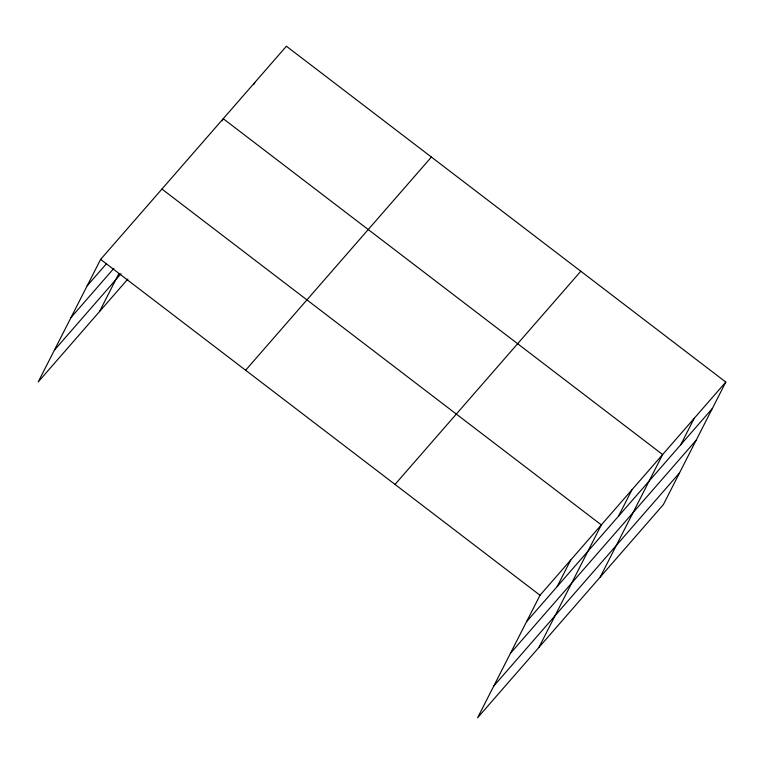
<?xml version="1.0" encoding="UTF-8"?>
<svg xmlns="http://www.w3.org/2000/svg" width="764" height="764" viewBox="0 0 764 764"><rect width="100%" height="100%" fill="white"/><g stroke="black" fill="none" stroke-linecap="round" stroke-linejoin="round"><path stroke-width="1.15" d="M725.8 382.067L540.024 595.251L477.596 717.768L663.381 504.584L725.8 382.067L286.404 46.232L100.619 259.416L38.2 381.933L127.865 279.041M99.511 311.578L118.888 273.55M222.162 120.827L223.241 118.716L662.636 454.551L600.208 577.068M253.743 84.584L254.823 82.474M557.214 586.504L570.679 560.079M538.906 647.414L601.325 524.906L161.93 189.061M618.515 516.158L631.981 489.734M680.753 444.743L694.218 418.309M87.153 285.841L106.32 263.857M71.004 317.557L113.912 268.307M54.359 350.218L121.027 273.713M245.626 370.244L431.402 157.059M395.017 484.424L580.802 271.249M526.558 621.686L712.334 408.501M510.4 653.392L696.176 440.207M493.754 686.062L679.53 472.878M100.619 259.416L540.024 595.251"/></g></svg>
